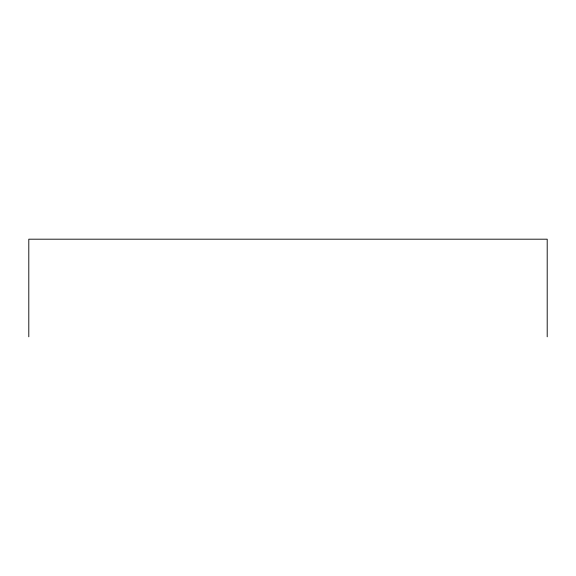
<?xml version="1.0" encoding="UTF-8"?>
<svg xmlns="http://www.w3.org/2000/svg" width="576" height="576" viewBox="0 0 576 576"><rect width="100%" height="100%" fill="white"/><g stroke="black" fill="none" stroke-linecap="round" stroke-linejoin="round"><path stroke-width="0.86" d="M547.2 336.809L547.2 239.191L28.8 239.191L28.8 336.809"/></g></svg>
